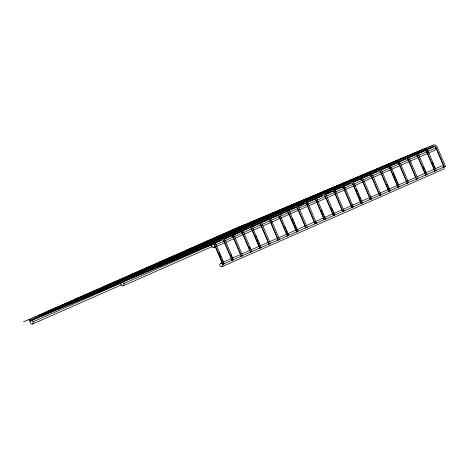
<?xml version="1.0" encoding="UTF-8"?>
<svg xmlns="http://www.w3.org/2000/svg" width="469" height="469" viewBox="0 0 469 469"><rect width="100%" height="100%" fill="white"/><g stroke="black" fill="none" stroke-linecap="round" stroke-linejoin="round"><path stroke-width="0.7" d="M29.653 319.536L29.242 319.424L29.172 320.456L29.963 321.113L30.163 320.732M38.259 315.748L221.251 238.305L223.473 238.416L225.155 240.239L233.445 259.685L232.929 259.908M242.145 255.851L242.666 255.628L234.371 236.183L232.688 234.359L230.467 234.242L47.68 311.305L47.604 312.342M56.696 307.629L239.688 230.185L241.91 230.297L243.587 232.126L251.882 251.572L250.34 252.222L251.882 251.572M65.912 303.572L248.904 226.128L251.126 226.24L252.809 228.063L261.098 247.509L260.582 247.732M269.798 243.675L270.32 243.452L262.024 224.006L260.342 222.183L258.12 222.066L75.333 299.128L75.257 300.166M84.35 295.452L267.342 218.009L269.564 218.12L271.24 219.949L279.536 239.389L279.02 239.618M93.566 291.396L276.558 213.952L278.779 214.063L280.462 215.887L288.752 235.332L288.236 235.555M297.452 231.498L297.973 231.276L289.678 211.83L287.995 210.001L285.773 209.889L102.987 286.952L102.91 287.989M112.003 283.276L294.989 205.832L297.217 205.944L298.894 207.767L307.189 227.213L306.673 227.442M121.219 279.219L304.211 201.776L306.433 201.887L308.115 203.71L316.405 223.156L315.889 223.379M325.105 219.322L325.627 219.099L317.331 199.653L315.649 197.824L313.427 197.713L130.64 274.775L130.564 275.807M139.656 271.1L322.643 193.656L324.87 193.767L326.547 195.591L334.843 215.037L334.327 215.265M148.872 267.043L331.864 189.599L334.086 189.711L335.769 191.534L344.058 210.98L342.517 211.636L344.058 210.98M352.758 207.146L353.28 206.923L344.985 187.477L343.302 185.648L341.08 185.536L158.293 262.599L158.217 263.631M167.31 258.923L350.296 181.48L352.524 181.591L354.201 183.414L362.496 202.86L361.98 203.083M176.526 254.86L359.518 177.423L361.74 177.534L363.422 179.357L371.712 198.803L370.17 199.46L371.712 198.803M380.412 194.969L380.934 194.746L372.638 175.3L370.956 173.471L368.734 173.36L185.947 250.423L185.871 251.454M194.963 246.747L377.95 169.303L380.177 169.415L381.854 171.238L390.149 190.684L389.633 190.906M398.849 186.85L399.365 186.627L391.076 167.181L389.393 165.358L387.171 165.24L204.378 242.303L204.308 243.341M408.065 182.793L408.587 182.57L400.291 163.124L398.609 161.295L396.387 161.184L213.6 238.246L213.524 239.278M222.617 234.57L405.603 157.127L407.831 157.238L409.507 159.061L417.803 178.507L417.287 178.73M426.503 174.673L427.019 174.45L418.729 155.005L417.047 153.175L414.825 153.064L232.032 230.127L231.962 231.164M241.048 226.451L424.04 149.007L426.262 149.119L427.945 150.948L436.24 170.388L435.719 170.616M250.27 222.394L433.256 144.95L435.484 145.062L437.161 146.885L445.456 166.331L444.94 166.554M48.413 313.005L30.983 320.679L30.174 321.605L30.256 322.977L31.189 323.991L32.425 324.05L121.582 284.789M32.425 324.05L33.235 323.123L33.152 321.757L32.22 320.743L30.983 320.679M123.165 285.797L123.974 284.871L123.892 283.499L122.96 282.485L121.723 282.426L120.908 283.352L120.996 284.724L121.928 285.732L123.165 285.797L212.322 246.536M213.899 247.544L214.714 246.618L214.632 245.246L213.7 244.232L212.463 244.173L211.648 245.094L211.736 246.465L212.668 247.48L213.899 247.544L215.242 246.952M221.954 262.693L219.803 264.205L219.885 265.577L220.817 266.591L222.054 266.65L443.281 169.239L444.09 168.312L444.008 166.941L435.859 147.829L434.927 146.82M222.054 266.65L222.869 265.73L222.781 264.358L214.632 245.246M223.713 263.971L224.323 263.701L222.687 264.399L444.524 166.718M232.518 260.072L231.909 260.342L233.445 259.685M241.734 256.015L241.125 256.285L242.666 255.628M260.172 247.896L259.562 248.165L261.098 247.509M269.388 243.839L268.778 244.109L270.32 243.452M278.604 239.776L277.994 240.046L279.536 239.389M287.825 235.719L287.216 235.989L288.752 235.332M297.041 231.663L296.431 231.932L297.973 231.276M306.257 227.6L305.647 227.87L307.189 227.213M315.479 223.543L314.863 223.813L316.405 223.156M324.695 219.486L324.085 219.756L325.627 219.099M334.843 215.037L333.301 215.693L333.91 215.423M352.348 207.31L351.738 207.574L353.28 206.923M362.496 202.86L360.954 203.517L361.564 203.247M380.001 195.133L379.392 195.397L380.934 194.746M389.217 191.071L388.608 191.34L390.149 190.684M398.439 187.014L397.823 187.283L399.365 186.627M407.655 182.951L407.045 183.221L408.587 182.57M416.871 178.894L416.261 179.164L417.803 178.507M426.092 174.837L425.477 175.107L427.019 174.45M435.308 170.775L434.699 171.044L436.24 170.388M445.456 166.331L443.914 166.987L443.076 165.926L441.839 165.868L435.138 168.817M244.677 224.452L23.45 321.869L212.035 242.362L214.257 242.473L215.933 244.302L224.229 263.748M51.766 311.527L49.755 312.413L51.766 311.574M122.397 282.127L141.837 273.568M33.152 321.757L120.973 283.083M214.474 243.282L221.849 240.04M223.86 239.155L239.946 232.067M241.963 231.182L250.006 227.641M251.343 227.049L259.392 223.508M260.729 222.916L268.104 219.668M270.115 218.783L277.49 215.535M279.501 214.65L286.876 211.402M288.218 210.816L295.593 207.568M297.604 206.682L304.979 203.435M306.99 202.549L323.077 195.462M325.087 194.576L333.131 191.035M334.473 190.443L341.848 187.195M343.859 186.31L351.234 183.062M353.245 182.177L360.62 178.929M361.957 178.343L369.332 175.095M371.342 174.21L378.718 170.962M380.728 170.077L388.103 166.829M389.446 166.237L396.821 162.989L398.052 163.054L398.984 164.068L407.139 183.18M398.832 162.104L406.207 158.856M408.218 157.971L424.304 150.889M426.983 149.711L433.69 146.756M123.892 283.499L212.381 244.537M225.12 238.926L226.463 238.334M233.832 235.086L235.174 234.5M236.517 233.908L237.859 233.316M252.603 226.826L254.614 225.935M280.761 214.427L282.103 213.835M299.533 206.161L301.544 205.275M327.016 194.055L329.027 193.169M215.969 244.654L251.501 229.013L259.65 248.119M252.844 228.421L260.887 224.88M262.23 224.288L270.273 220.747M271.615 220.154L278.985 216.907M280.327 216.315L288.371 212.774L296.525 231.885M289.713 212.181L297.756 208.641M299.099 208.054L325.246 196.54L333.113 214.99M326.582 195.948L352.729 184.434M354.072 183.848L362.115 180.301L370.264 199.413M363.457 179.715L371.501 176.168M372.843 175.582L380.887 172.035M382.229 171.449L408.37 159.935M409.713 159.343L435.859 147.829L435.941 149.201L435.126 150.127L419.708 156.916M216.584 246.36L224.628 242.819M225.97 242.227L234.013 238.686M235.356 238.094L261.497 226.586M262.839 225.994L288.986 214.48M290.323 213.893L298.372 210.347M299.709 209.76L307.758 206.213M309.094 205.627L325.855 198.246M327.198 197.654L335.241 194.113M336.584 193.521L399.6 165.774M400.936 165.182L408.986 161.641M410.322 161.049L418.371 157.508M223.297 262.101L231.34 258.56M232.683 257.968L240.726 254.427M242.068 253.835L249.444 250.587M251.454 249.701L258.824 246.454M260.166 245.862L268.209 242.321M269.552 241.728L277.595 238.188M278.938 237.601L305.084 226.087M306.421 225.495L332.568 213.981M333.91 213.395L341.954 209.848M343.296 209.262L351.34 205.715M352.682 205.129L415.698 177.376M417.035 176.79L433.796 169.409M223.297 264.135L222.781 264.358L221.849 263.344L220.612 263.279M424.955 149.453L433.045 146.041L434.769 146.129L436.076 147.547L444.301 166.829M415.739 153.51L423.824 150.103L425.553 150.191L426.86 151.61L435.085 170.886M407.192 157.285L414.608 154.16L416.337 154.248L417.644 155.667L425.864 174.943M397.302 161.629L405.392 158.217L407.115 158.305L408.423 159.724L416.648 179.006M388.76 165.405L396.17 162.28L397.9 162.368L399.207 163.787L407.432 183.062M379.538 169.461L386.954 166.337L388.684 166.425L389.991 167.843L398.21 187.119M369.648 173.806L377.738 170.394L379.462 170.482L380.769 171.9L388.994 191.182M417.527 153.568L419.55 152.718M421.567 151.868L422.915 151.299M426.28 149.881L433.016 147.037M417.064 153.938L424.474 150.813L425.705 150.877L426.638 151.892L434.792 171.003M361.107 177.581L368.517 174.456L370.246 174.544L371.554 175.963L379.779 195.239M351.885 181.638L359.301 178.513L361.03 178.601L362.338 180.02L370.557 199.296M389.663 165.663L391.685 164.812M399.09 161.688L400.438 161.119M408.522 157.713L415.253 154.876L416.49 154.934L417.422 155.948L425.571 175.06M389.874 165.745L391.896 164.895M393.913 164.044L395.261 163.476M398.627 162.057L405.363 159.214M341.995 185.982L350.085 182.57L351.809 182.658L353.116 184.077L361.341 203.358M389.411 166.114L396.821 162.989M333.453 189.757L340.863 186.633L342.593 186.721L343.9 188.139L352.125 207.415M324.231 193.814L331.647 190.69L333.377 190.777L334.684 192.196L342.903 211.478M371.436 173.864L372.785 173.296M374.807 172.445L376.156 171.877M380.869 169.889L387.599 167.052L388.836 167.111L389.768 168.125L397.917 187.237M366.26 176.221L367.608 175.652M370.973 174.234L377.709 171.396M314.341 198.158L322.432 194.752L324.155 194.834L325.463 196.259L333.688 215.535M305.8 201.934L313.21 198.809L314.939 198.897L316.247 200.316L324.472 219.592M361.757 178.29L369.167 175.166L370.399 175.23L371.331 176.244L379.485 195.356M296.578 205.991L303.994 202.866L305.724 202.954L307.031 204.373L315.25 223.654M343.783 186.041L345.131 185.472M347.154 184.622L348.502 184.053M353.216 182.066L359.946 179.228L361.183 179.287L362.115 180.301M327.157 193.222L328.505 192.653M335.241 189.816L336.59 189.247M338.606 188.397L339.955 187.829M343.32 186.41L350.056 183.572M286.688 210.335L294.778 206.929L296.502 207.011L297.809 208.435L306.034 227.711M278.146 214.11L285.557 210.986L287.286 211.073L288.593 212.492L296.818 231.768M319.289 196.716L320.638 196.148M327.368 193.31L328.716 192.741M334.104 190.467L341.514 187.348L342.745 187.407L343.677 188.421L351.832 207.533M268.25 218.454L276.341 215.042L278.07 215.13L279.377 216.549L287.597 235.831M316.129 198.217L317.478 197.648M319.5 196.798L320.849 196.23M325.562 194.242L332.292 191.405L333.529 191.469L334.461 192.478L342.61 211.589M299.509 205.399L300.852 204.83M307.588 201.992L308.936 201.424M315.666 198.586L322.402 195.749M259.035 222.511L267.125 219.105L268.854 219.193L270.156 220.612L278.381 239.888M250.493 226.287L257.903 223.162L259.633 223.25L260.94 224.669L269.165 243.944M299.714 205.486L301.063 204.918M307.125 202.362L313.861 199.524L315.092 199.583L316.024 200.597L324.179 219.709M280.398 213.8L281.746 213.237M288.476 210.393L289.824 209.825M291.847 208.975L293.195 208.406M297.909 206.419L304.639 203.581L305.876 203.646L306.808 204.654L314.957 223.766M240.597 230.631L248.687 227.219L250.417 227.307L251.724 228.725L259.943 248.007M279.934 214.169L281.957 213.319M288.013 210.763L295.423 207.638M231.381 234.688L239.471 231.281L241.201 231.369L242.502 232.788L250.727 252.064M222.839 238.463L230.25 235.338L231.979 235.426L233.286 236.845L241.512 256.121M279.471 214.538L286.207 211.701L287.438 211.759L288.371 212.774M252.744 225.976L254.092 225.413M260.823 222.57L262.171 222.001M264.194 221.151L265.542 220.582M269.581 218.882L276.986 215.758M212.944 242.807L221.034 239.395L222.763 239.483L224.071 240.902L232.29 260.184M29.172 320.456L211.818 243.458L213.547 243.546L214.849 244.965L223.074 264.24M252.281 226.345L254.304 225.495M260.359 222.939L267.77 219.814M251.818 226.715L258.554 223.877L259.785 223.936L260.717 224.95L268.872 244.062M233.169 234.746L235.192 233.896M241.928 231.059L248.664 228.221M224.628 238.522L226.65 237.672M232.706 235.116L240.116 231.991L241.353 232.055L242.285 233.07L250.434 252.181M53.108 311.006L55.131 310.156M56.479 309.587L58.496 308.737M59.844 308.168L70.62 303.625M71.968 303.056L73.985 302.206M76.682 301.069L84.092 297.944M85.434 297.375L87.457 296.525M88.805 295.957L90.822 295.107M92.17 294.538L96.209 292.838M97.558 292.269L99.58 291.413M100.923 290.85L102.946 289.994M104.294 289.426L106.311 288.576M107.659 288.007L118.434 283.464M139.985 274.383L144.024 272.677M145.372 272.108L147.395 271.258M148.737 270.689L150.76 269.839M152.108 269.27L154.125 268.42M155.474 267.852L169.614 261.89M172.311 260.752L173.659 260.184M175.676 259.334L179.715 257.628M181.063 257.065L183.086 256.209M184.434 255.64L186.451 254.79M187.799 254.221L189.822 253.371M191.164 252.803L195.204 251.103M196.552 250.534L198.575 249.678M199.923 249.115L201.94 248.259M203.288 247.691L205.311 246.841M206.653 246.272L212.041 244.003M224.164 238.891L230.9 236.054L232.132 236.112L233.064 237.126L241.218 256.238M39.853 316.768L120.668 282.696M130.769 278.439L212.252 244.085M214.274 243.235L221.01 240.398M29.963 321.113L212.815 244.021M250.469 222.013L250.88 222.124M241.254 226.07L241.664 226.181M232.032 230.127L232.442 230.238M222.816 234.189L223.226 234.301M213.6 238.246L214.011 238.358M204.378 242.303L204.789 242.42M195.163 246.366L195.573 246.477M185.947 250.423L186.357 250.534M176.725 254.479L177.135 254.597M167.509 258.542L167.92 258.654M158.293 262.599L158.704 262.71M149.072 266.656L149.482 266.773M139.856 270.719L140.266 270.83M130.64 274.775L131.05 274.887M121.418 278.838L121.829 278.949M112.202 282.895L112.613 283.006M102.987 286.952L103.397 287.063M93.765 291.014L94.175 291.126M84.549 295.071L84.959 295.183M75.333 299.128L75.743 299.24M66.111 303.191L66.522 303.302M56.896 307.248L57.306 307.359M47.68 311.305L48.09 311.422M38.458 315.367L38.868 315.479M426.854 150.279L427.722 151.229M407.274 158.997L408.206 160.011L416.355 179.117M379.62 171.173L380.552 172.187L388.701 191.293M351.967 183.35L352.899 184.364L360.767 202.813M334.239 190.396L335.546 191.815M324.314 195.526L325.246 196.54M307.025 203.048L307.893 203.992M296.66 207.703L297.592 208.717L305.741 227.828M278.223 215.822L279.155 216.836M269.007 219.879L269.939 220.893L278.088 240.005M250.569 227.998L251.501 229.013M242.063 230.988L242.93 231.932M222.916 240.175L223.848 241.189L231.997 260.295M214.409 243.165L215.277 244.109M432.547 162.526L433.397 164.525M433.96 165.85L434.81 167.843M423.613 167.251L424.463 169.245M425.025 170.575L425.881 172.569M393.122 172.78L393.972 174.773M394.54 176.104L395.39 178.097M395.959 179.428L396.809 181.421M397.372 182.752L398.228 184.745M387.025 184.153L387.875 186.146M388.438 187.477L389.293 189.47M356.534 189.681L357.384 191.674M357.953 193.005L358.803 194.998M359.371 196.329L360.221 198.323M360.784 199.653L361.64 201.647M351.85 204.378L352.706 206.372M331.718 208.506L332.568 210.499M333.131 211.83L333.987 213.823M321.365 209.907L322.215 211.9M322.783 213.231L323.633 215.224M324.202 216.555L325.052 218.548M315.268 221.28L316.118 223.273M292.293 218.759L293.143 220.752M293.711 222.083L294.561 224.076M295.13 225.407L295.98 227.401M296.549 228.731L297.68 231.387M284.777 226.808L285.627 228.802M286.196 230.132L287.046 232.126M287.614 233.456L288.464 235.45M279.436 217.493L287.304 235.942M255.705 235.661L256.555 237.654M257.123 238.985L257.973 240.978M258.542 242.309L259.392 244.302M259.961 245.633L260.811 247.626M249.608 247.028L250.458 249.027M230.889 254.485L231.739 256.479M232.307 257.809L233.157 259.803M219.117 252.562L219.967 254.556M220.536 255.886L221.386 257.88M221.954 259.205L222.804 261.204"/></g></svg>
